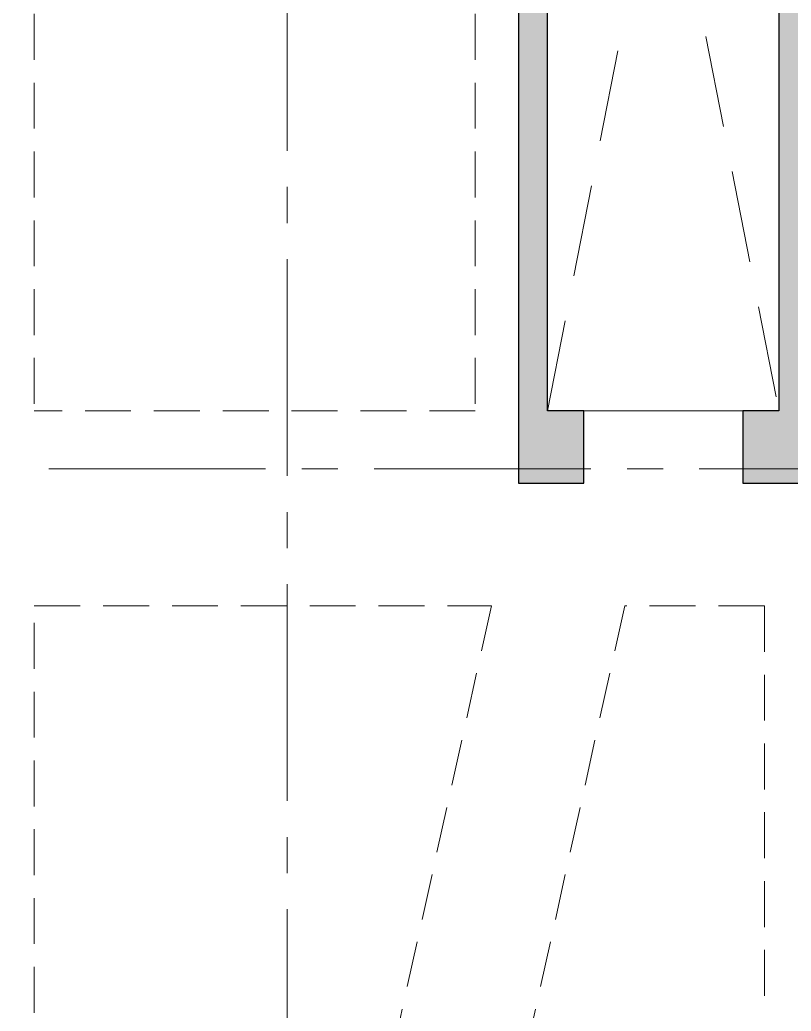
# Model space of a CAD drawing. Header units: millimetres. Extents: x 115500 to 206800, y -6300 to 53700.
# Drawn here: x 138500 to 143835, y 15445 to 22307 of the extents above; entities that cross this region are included whole.
import ezdxf

# ---------------------------------------------------------------- set-up
doc = ezdxf.new("R2010")
doc.units = ezdxf.units.MM
for name, pattern in [('DASHED2', [9.525, 6.35, -3.175]), ('HIDDEN2', [4.7625, 3.175, -1.5875]), ('HT_Grid$0$CENTER2', [1.125, 0.75, -0.125, 0.125, -0.125])]:
    doc.linetypes.add(name, pattern=pattern)
for name, color, linetype, lineweight in [('HT_Core wall _5F$0$NDC_S_HATCH COLUMN AND WALL', 251, 'Continuous', 13), ('HT_Core wall _5F$0$NDC_S_WALL', 6, 'Continuous', 25), ('HT_Grid$0$NDC_S_AXIS', 5, 'HT_Grid$0$CENTER2', 13), ('NDC_S_BEAM', 3, 'HIDDEN2', 20), ('NDC_S_OPENING', 9, 'DASHED2', 13), ('NDC_S_SLAB', 2, 'Continuous', 20)]:
    doc.layers.add(name, color=color, linetype=linetype, lineweight=lineweight)

msp = doc.modelspace()

# ---------------------------------------------------------------- hatches: boundary and pattern name
at = {"layer": 'HT_Core wall _5F$0$NDC_S_HATCH COLUMN AND WALL'}
h = msp.add_hatch(color=256, dxfattribs=at)
h.dxf.hatch_style = 1
h.paths.add_polyline_path([(147250, 21050), (146950, 21050), (146950, 20400), (144250, 20400), (144250, 25800), (146950, 25800), (146950, 25150), (147250, 25150), (147250, 25800), (148450, 25800), (148450, 27800), (149850, 27800), (149850, 21200), (149100, 21200), (149100, 21000), (150150, 21000), (150150, 25600), (152950, 25600), (152950, 19600), (148650, 19600), (148650, 19100), (156250, 19100), (156250, 20250), (155950, 20250), (155950, 19600), (153250, 19600), (153250, 25000), (155950, 25000), (155950, 24350), (156250, 24350), (156250, 28300), (155150, 28300), (155150, 27800), (155950, 27800), (155950, 25300), (153250, 25300), (153250, 27800), (154050, 27800), (154050, 28300), (152000, 28300), (152000, 27800), (152950, 27800), (152950, 25900), (150150, 25900), (150150, 27800), (151200, 27800), (151200, 28300), (145950, 28300), (145950, 27800), (148150, 27800), (148150, 26100), (144250, 26100), (144250, 27800), (145150, 27800), (145150, 28300), (141950, 28300), (141950, 19100), (142400, 19100), (142400, 19600), (142150, 19600), (142150, 27800), (143750, 27800), (143750, 19600), (143500, 19600), (143500, 19100), (147250, 19100)])
h.paths.add_polyline_path([(144250, 19600), (144250, 20200), (146950, 20200), (146950, 19600)], flags=16)

# ---------------------------------------------------------------- linework, layer by layer
at = {"layer": 'HT_Core wall _5F$0$NDC_S_WALL'}
msp.add_lwpolyline([(145150, 28300), (141950, 28300), (141950, 19100), (142400, 19100), (142400, 19600), (142150, 19600), (142150, 27800), (143750, 27800), (143750, 19600), (143500, 19600), (143500, 19100), (147250, 19100)], dxfattribs=at)
at = {"layer": 'HT_Grid$0$NDC_S_AXIS', "ltscale": 2000}
for p, q in [((140350, -1100), (140350, 48500)), ((120700, 19200), (201600, 19200))]:
    msp.add_line(p, q, dxfattribs=at)
at = {"layer": 'NDC_S_BEAM', "ltscale": 100}
for p, q in [((138600, 23300), (138600, 19600)), ((141650, 23300), (141650, 19600)), ((141650, 19600), (138600, 19600)), ((138600, 12100), (138600, 18250)), ((138600, 18250), (141762.2, 18250)), ((141762.2, 18250), (140403, 12100)), ((142683.9, 18250), (140717, 9350)), ((143650, 18250), (142683.9, 18250)), ((143650, 18250), (143650, 9350))]:
    msp.add_line(p, q, dxfattribs=at)
at = {"layer": 'NDC_S_OPENING', "ltscale": 100}
for p, q in [((142150, 19600), (143750, 27800)), ((142150, 27800), (143750, 19600))]:
    msp.add_line(p, q, dxfattribs=at)
at = {"layer": 'NDC_S_SLAB', "ltscale": 100}
for p, q in [((142150, 27800), (142150, 19600)), ((142150, 19600), (143750, 19600))]:
    msp.add_line(p, q, dxfattribs=at)

doc.saveas('drawing.dxf')
